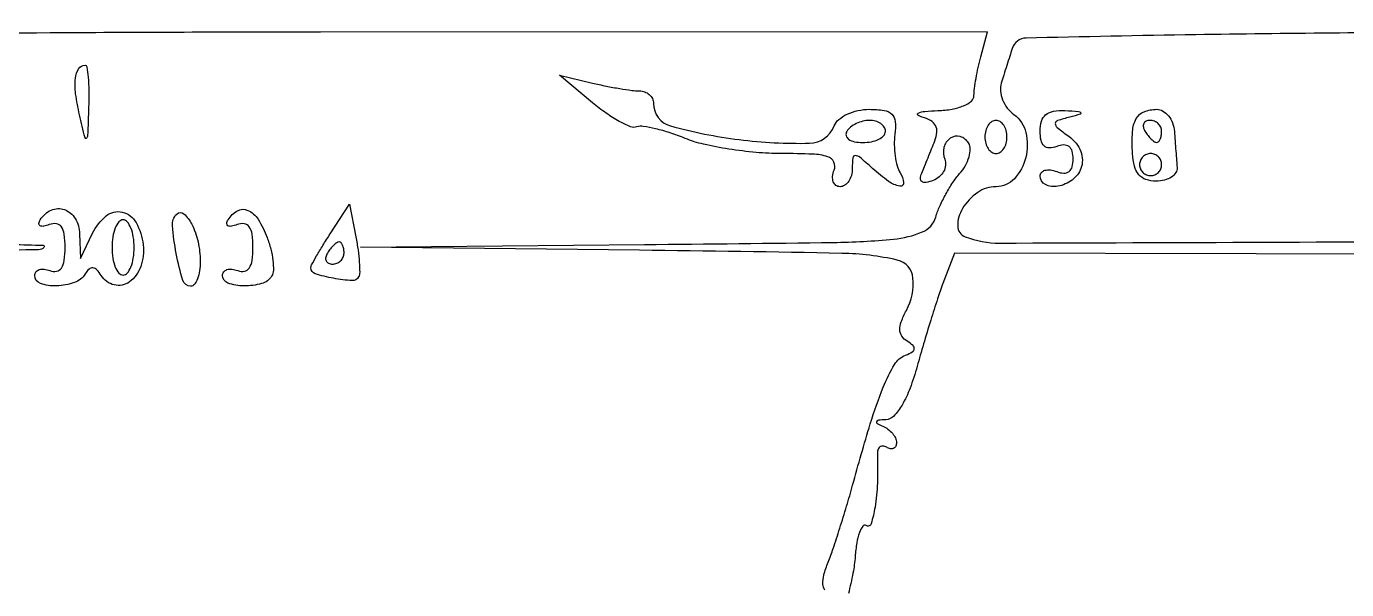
# Model space of a CAD drawing. Extents: x 0 to 960, y 2 to 508.
# Drawn here: x 440.3 to 559.7, y 239.6 to 290.5 of the extents above; entities that cross this region are included whole.
import ezdxf

# ---------------------------------------------------------------- set-up
doc = ezdxf.new("R2010")
doc.units = 0
doc.header["$MEASUREMENT"] = 0
doc.layers.get('0').update_dxf_attribs({"linetype": 'CONTINUOUS'})

msp = doc.modelspace()

# ---------------------------------------------------------------- linework, layer by layer
for points in [[(950.435205, 17.497208, 0.000014), (841.980241, 17.749425, 0.000448), (702.642048, 17.944951, 0.000127), (485.936462, 18), (20.872924, 18)], [(570.540191, 289.955625, 0.003504), (546.099965, 289.744846, 0.001893), (530.724786, 289.446252, 0.321648), (529.468615, 288.5, -0.000425), (529.251932, 287.808483, -0.000234), (528.985678, 286.962677, -0.000233), (528.71475, 286.104826, -0.000374), (528.482629, 285.372945, 0.10308), (528.409336, 284.659941, 0.070225), (528.60628, 283.866239, 0.066549), (529.032419, 283.115618, 0.072673), (529.630088, 282.528536, -0.17891), (530.709567, 280.899973, -0.118964), (530.697023, 278.635939, -0.126386), (529.667432, 276.723173, -0.209372), (528.016132, 276, 0.153413), (526.351585, 275.476964, 0.103021), (524.972556, 274.016053, 0.142724), (524.542249, 272.447352, 0.30621), (525.228381, 271.465856, 0.092737), (528.327407, 270.897244, 0.00005), (624.844188, 271.243001, 0.000026), (722.113458, 271.606143, 0.197976)], [(615.383203, 80.000173, -0.000023), (732.426715, 80.015952, -0.001336)], [(312.184434, 96.120158, 0.00056), (356.192474, 96.028511, -0.000533), (388.125038, 95.963689, -0.000882), (415.086453, 95.832629, -0.000044), (439.392287, 95.669433, -0.197145), (439.85914, 95.474193, -0.66643), (439.749622, 95.207972, -0.000018), (386.870077, 94.953943, -0.000619), (332.900238, 94.763453, -0.000573), (277.5, 94.7, -0.0122)], [(512.529558, 239.50486, -0.140915), (512.339619, 240.050386, -0.081481), (512.427981, 240.868876, -0.026448), (512.815584, 242.026759, 0.012574), (513.275138, 243.282732, 0.004499), (513.869031, 245.09536, 0.00446), (514.485004, 247.09582, 0.005261), (515.031039, 249, -0.005939), (516.629017, 254.544202, -0.023709), (517.807607, 257.877014, -0.037492), (518.824601, 259.918052, -0.168358), (519.830278, 260.765113, 0.038568), (520.429901, 261.049975, 0.236839), (520.613249, 261.326743, 0.247591), (520.497242, 261.629927, 0.041614), (519.980601, 262.011989, -0.101147), (519.487514, 262.476144, -0.147051), (519.299705, 263.039107, -0.099681), (519.425588, 263.778127, -0.031003), (519.896755, 264.807085, 0.146506), (520.492626, 267.73976, 0.325455), (519.069266, 269.36336, 0.050621), (514.067193, 269.96945, 0.002033), (495.75, 270.250788), (470.5, 270.535918), (496.182612, 270.767959, 0.001102), (513.293521, 270.960276, 0.020105), (518.736601, 271.252568, 0.076422), (521.340069, 271.907369, 0.222582), (522.550893, 273.25, -0.031798), (522.920704, 274.234353, -0.019977), (523.469802, 275.334615, -0.020037), (524.099581, 276.378337, -0.034274), (524.716242, 277.186987, 0.050675), (525.232733, 277.912351, 0.05801), (525.565318, 278.695473, 0.066844), (525.675935, 279.416501, 0.144063), (525.528863, 279.953299, 0.188112), (524.761805, 280.530805, 0.221394), (523.872046, 280.385122, 0.185531), (523.299919, 279.559261, 0.152508), (523.368684, 278.481608, -0.116889), (523.442338, 277.933951, -0.10054), (523.270579, 277.377603, -0.092939), (522.878545, 276.897927, -0.083656), (522.325517, 276.571418, -0.042267), (521.682812, 276.385266, -0.195183), (521.30996, 276.456231, -0.27739), (521.171948, 276.737596, -0.075836), (521.292725, 277.238659, 0.000499), (521.537616, 277.839685, 0.000234), (521.853356, 278.617851, 0.000232), (522.183574, 279.43388, 0.000325), (522.477491, 280.162535, 0.07418), (522.660274, 280.927076, 0.146621), (522.534644, 281.532554, 0.140547), (522.090675, 281.985837, 0.065969), (521.323425, 282.296534, -0.10346), (520.940147, 282.486049, -0.574411), (520.964936, 282.665359, -0.076121), (521.565019, 282.811376, -0.012767), (522.75, 282.883999, 0.034132), (524.032033, 283.017703, 0.056119), (525.077599, 283.323204, 0.075643), (525.777019, 283.749517, 0.218763), (526.013655, 284.25, -0.030524), (526.059225, 284.88225, -0.010353), (526.200423, 285.79375, -0.010252), (526.398443, 286.796895, -0.011611), (526.630286, 287.75), (527.233263, 290), (466.866631, 289.984687, 0.00132), (443.626982, 289.917425, 0.00213), (423.837809, 289.723602, 0.000341)], [(436.230202, 270.85337, -0.00091), (441.753462, 270.703916, -0.657788), (441.834167, 270.500833, -0.194367), (441.352586, 270.2964, -0.000319), (432.032427, 270.139183, -0.002365)], [(578.87132, 269.870265), (524.242641, 270), (523.208306, 267.25, 0.010436), (522.721449, 265.868768, 0.003907), (522.094375, 263.9125, 0.003868), (521.444205, 261.770132, 0.004683), (520.86867, 259.75, -0.022584), (520.224475, 257.761829, -0.043196), (519.50288, 256.248108, -0.05695), (518.755463, 255.254556, -0.192468), (518.031685, 254.921053, 0.016663), (517.370368, 254.864824, 0.256084), (517.190451, 254.736506, 0.4038), (517.244424, 254.57237, 0.025511), (517.75, 254.337719, -0.061896), (518.227966, 254.072143, -0.05974), (518.632812, 253.69489, -0.064692), (518.907552, 253.268252, -0.111184), (519, 252.85765, -0.103522), (518.931093, 252.528405, -0.179174), (518.739416, 252.329623, -0.165608), (518.451684, 252.294704, -0.086744), (518.112905, 252.430221, 0.118023), (517.779002, 252.54036, 0.195067), (517.499504, 252.4534, 0.15745), (517.319021, 252.172767, 0.073932), (517.270439, 251.739238, -0.018315), (517.268824, 249.166356, -0.03025), (517.056825, 247.004144, -0.036558), (516.70581, 245.51373, -0.488646), (516.25, 245.343532, 0.394683), (515.94545, 245.28175, 0.069743), (515.650567, 244.714723, 0.044134), (515.407034, 243.769212, 0.022744), (515.262568, 242.554751, -0.02929), (515.063377, 241.048535, -0.014994), (514.647208, 239.187763, -0.014847)]]:
    msp.add_lwpolyline(points, format="xyb")
for points in [[(5.998407, 426.25), (5.996813, 402.5), (14.248407, 402.5), (22.5, 402.5), (22.753164, 248.25), (23.006328, 94), (14.503164, 94), (6, 94), (6, 75.513061), (6, 57.026122), (16.25, 57.412259, -0.009139), (24.444737, 57.571062, -0.000017), (159.275, 57.714579, -0.000125), (310.797984, 57.832731, -0.000078), (488.75, 57.899198), (951, 58), (951, 254), (951, 450), (478.5, 450), (6, 450)], [(445.881685, 283.25, -0.000988), (445.793415, 280.617338, -0.201523), (445.68656, 280.386306, -0.570304), (445.553968, 280.426847, -0.0018), (445.060077, 282.5, -0.024068), (444.708467, 284.408978, -0.061187), (444.691873, 285.815437, -0.109871), (444.986993, 286.679041, -0.26138), (445.559017, 287, -0.374708), (445.729189, 286.85164, -0.012727), (445.835706, 285.898438, -0.018317), (445.895321, 284.687806, -0.011029)], [(495.732121, 284.666667, -0.088087), (496.216219, 284.580714, -0.09468), (496.627561, 284.334011, -0.10004), (496.90273, 283.966234, -0.111187), (497, 283.534222, 0.33749), (498.553486, 281.494834, 0.036305), (504.758055, 280.261168, 0.036054), (511.129698, 279.931994, 0.304939), (513.361626, 281.5, -0.128047), (513.772626, 282.074347, -0.063597), (514.532763, 282.559375, -0.056817), (515.501886, 282.888527, -0.053527), (516.540181, 283, -0.035454), (517.881754, 282.904753, -0.158816), (518.579601, 282.56182, -0.183558), (518.884598, 281.907124, -0.050388), (518.85242, 280.75, 0.035976), (518.798438, 279.796814, 0.030768), (518.87569, 278.79375, 0.031947), (519.061389, 277.888157, 0.072802), (519.339871, 277.25, -0.11184), (519.644339, 276.37276, -0.496074), (519.30851, 276.052864, -0.116959), (518.282601, 276.477883, -0.027493), (516.828741, 277.654988, 0.007828), (515.68138, 278.661113, 0.177905), (515.276247, 278.809975, 0.38433), (515.049016, 278.605041, 0.025779), (515, 277.654988, -0.065078), (514.9173, 277.022287, -0.082584), (514.674822, 276.486153, -0.098964), (514.315164, 276.127515, -0.147734), (513.893011, 276, -0.158089), (513.519085, 276.121257, -0.151946), (513.280284, 276.440625, -0.112257), (513.22328, 276.926101, -0.06502), (513.361626, 277.5, 0.206781), (513.331404, 278.22947, 0.207127), (512.779562, 278.706776, 0.06645), (511.409038, 278.944739, 0.009803), (508.590739, 279, -0.021845), (506.296697, 279.100275, -0.017128), (503.824218, 279.402466, -0.017441), (501.540339, 279.843479, -0.040096), (499.872124, 280.370098, 0.017254), (498.507751, 280.870334, 0.02094), (497.196811, 281.240277, 0.020042), (496.08562, 281.457547, 0.118892), (495.5, 281.408441, -0.178316), (494.934839, 281.426867, -0.028104), (493.9125, 281.910299, -0.028225), (492.72194, 282.647361, -0.021294), (491.5, 283.582765), (488.5, 286.088846), (491.482121, 285.377756, 0.008544), (492.716825, 285.105548, 0.008532), (493.960683, 284.875549, 0.008405), (495.053053, 284.711605, 0.033052)], [(514.5, 281, 0.202618), (514.441401, 280.621877, 0.181468), (514.66835, 280.29375, 0.104212), (515.195401, 280.071541, 0.047867), (515.940983, 280, 0.0466), (516.729059, 280.073608, 0.066561), (517.395164, 280.29375, 0.086673), (517.844577, 280.618015, 0.195654), (518, 281, 0.142666), (517.888931, 281.38134, 0.09965), (517.576711, 281.70625, 0.08433), (517.109818, 281.925146, 0.067639), (516.559017, 282, 0.061875), (515.961978, 281.925833, 0.051278), (515.359775, 281.70625, 0.053305), (514.842344, 281.382836, 0.08825)], [(527, 280.5, 0.064853), (527.074694, 279.926543, 0.082425), (527.29375, 279.440625, 0.098894), (527.618646, 279.115568, 0.148195), (528, 279, 0.148195), (528.381354, 279.115568, 0.098894), (528.70625, 279.440625, 0.082425), (528.925306, 279.926543, 0.064853), (529, 280.5, 0.064853), (528.925306, 281.073457, 0.082425), (528.70625, 281.559375, 0.098894), (528.381354, 281.884432, 0.148195), (528, 282, 0.148195), (527.618646, 281.884432, 0.098894), (527.29375, 281.559375, 0.082425), (527.074694, 281.073457, 0.064853)], [(534.678087, 282.296825, 0.015792), (533.578594, 281.975118, 0.310512), (533.375476, 281.709266, 0.241309), (533.528723, 281.369114, 0.010643), (534.590567, 280.557434, -0.065522), (535.249912, 279.927957, -0.079074), (535.674761, 279.185758, -0.085873), (535.826363, 278.400639, -0.096757), (535.693865, 277.644608, -0.143415), (534.899599, 276.602605, -0.113892), (533.594851, 276.038918, -0.162714), (532.47569, 276.198458, -0.28393), (532, 276.968615, -0.184534), (532.122486, 277.289193, -0.147206), (532.440625, 277.483616, -0.100118), (532.925634, 277.511135, -0.055937), (533.5, 277.361626, 0.079931), (534.142564, 277.22676, 0.175918), (534.615168, 277.373425, 0.164142), (534.904611, 277.799942, 0.067816), (535, 278.5, 0.067816), (534.904611, 279.200058, 0.164142), (534.615168, 279.626575, 0.175918), (534.142564, 279.77324, 0.079931), (533.5, 279.638374, -0.086117), (532.836898, 279.507681, -0.195231), (532.367392, 279.68592, -0.155809), (532.0868, 280.183769, -0.051069), (532, 281.031385, -0.072635), (532.131252, 281.930117, -0.149071), (532.521003, 282.517293, -0.133069), (533.20798, 282.827591, -0.052845), (534.25, 282.883999, -0.004273), (535.483048, 282.809857, -0.22158), (535.687158, 282.697098, -0.519824), (535.640849, 282.561366, -0.007543)], [(544.15, 281, 0.000265), (544.214754, 280.142708, 0.000213), (544.285312, 279.220312, 0.000215), (544.351265, 278.367725, 0.000549), (544.4, 277.75, -0.162345), (544.282409, 277.273713, -0.106641), (543.883125, 276.867188, -0.084619), (543.257437, 276.592958, -0.061134), (542.5, 276.5, -0.079683), (541.575119, 276.648336, -0.137178), (540.931844, 277.079709, -0.115884), (540.537802, 277.842749, -0.047771), (540.362331, 279, -0.028057), (540.364493, 280.989347, -0.111717), (540.69926, 282.15487, -0.174333), (541.406501, 282.779426, -0.094832), (542.559017, 283, -0.133694), (543.120371, 282.84717, -0.092056), (543.620774, 282.4125, -0.080369), (543.984653, 281.764393, -0.069195)], [(541.5, 281, 0.029505), (541.768994, 280.617226, 0.035638), (542.066025, 280.29375, 0.038439), (542.34829, 280.065539, 0.151918), (542.559017, 280, 0.210953), (542.727648, 280.07446, 0.081139), (542.870461, 280.29375, 0.061769), (542.967655, 280.617151, 0.042167), (543, 281, 0.105053), (542.918938, 281.381556, 0.099167), (542.688914, 281.70625, 0.09642), (542.345238, 281.923877, 0.093332), (541.940983, 282, 0.108972), (541.586039, 281.921712, 0.182303), (541.3746, 281.70625, 0.161196), (541.343488, 281.3821, 0.082592)], [(541, 278, 0.099038), (541.076342, 277.618362, 0.097945), (541.29375, 277.29375, 0.097945), (541.618362, 277.076342, 0.099038), (542, 277, 0.099038), (542.381638, 277.076342, 0.097945), (542.70625, 277.29375, 0.097945), (542.923658, 277.618362, 0.099038), (543, 278, 0.099038), (542.923658, 278.381638, 0.097945), (542.70625, 278.70625, 0.097945), (542.381638, 278.923658, 0.099038), (542, 279, 0.099038), (541.618362, 278.923658, 0.097945), (541.29375, 278.70625, 0.097945), (541.076342, 278.381638, 0.099038)], [(445.06768, 271.75), (445.135361, 269.5), (446.238531, 271.790421, -0.108788), (447.467494, 273.355809, -0.232798), (448.925845, 273.698879, -0.214514), (450.17897, 272.748171, -0.096364), (450.816971, 270.735764, -0.111896), (450.606266, 268.792214, -0.153271), (449.569102, 267.384644, -0.220052), (448.201529, 267.109712, -0.198137), (447.024075, 267.961045, 0.047595), (446.628401, 268.482944, 0.183876), (446.271074, 268.661451, 0.216092), (445.924361, 268.544228, 0.066485), (445.565983, 268.106763, -0.171809), (444.597365, 267.32839, -0.076746), (442.96741, 267.025993, -0.090378), (441.516674, 267.24528, -0.320468), (441, 267.968615, -0.166964), (441.111617, 268.293552, -0.150802), (441.403906, 268.497706, -0.108011), (441.848764, 268.540168, -0.061673), (442.375, 268.409593, 0.136259), (442.98213, 268.3514, 0.206275), (443.419084, 268.639015, 0.11425), (443.675945, 269.333399, 0.031708), (443.75, 270.5, 0.030836), (443.67639, 271.692428, 0.120611), (443.416028, 272.377138, 0.214721), (442.965871, 272.649643, 0.122542), (442.323062, 272.570476, -0.043396), (441.809514, 272.422987, -0.173818), (441.491251, 272.4715, -0.312544), (441.386938, 272.677116, -0.104682), (441.507079, 273.011454, -0.149961), (442.49434, 273.876509, -0.192916), (443.689361, 273.925132, -0.17547), (444.669749, 273.119458, -0.127035)], [(455.984687, 269.25, -0.037552), (455.925776, 268.388337, -0.056582), (455.735092, 267.660937, -0.074529), (455.4519, 267.164262, -0.229878), (455.113499, 267, -0.331), (454.410866, 267.522375, -0.025357), (453.811936, 269.954023, -0.026969), (453.466402, 272.462778, -0.220561), (453.854053, 273.520719, -0.395745), (454.501888, 273.541283, -0.096826), (455.216411, 272.612626, -0.060863), (455.784172, 271.013627, -0.053252)], [(462.031905, 271.416084, -0.028405), (462.366262, 270.359672, -0.032853), (462.559414, 269.322094, -0.034828), (462.602506, 268.438661, -0.133964), (462.448137, 267.916084, -0.188201), (461.540641, 267.233089, -0.071354), (459.940971, 267.022885, -0.080485), (458.494084, 267.274877, -0.319705), (458, 267.968615, -0.166964), (458.111617, 268.293552, -0.150802), (458.403906, 268.497706, -0.108011), (458.848764, 268.540168, -0.061673), (459.375, 268.409593, 0.136259), (459.98213, 268.3514, 0.206275), (460.419084, 268.639015, 0.11425), (460.675945, 269.333399, 0.031708), (460.75, 270.5, 0.030836), (460.67639, 271.692428, 0.120611), (460.416028, 272.377138, 0.214721), (459.965871, 272.649643, 0.122542), (459.323062, 272.570476, -0.043396), (458.809514, 272.422987, -0.173818), (458.491251, 272.4715, -0.312544), (458.386938, 272.677116, -0.104682), (458.507079, 273.011454, -0.128253), (459.357631, 273.823282, -0.237314), (460.289138, 273.861482, -0.147435), (461.218927, 273.049633, -0.049272)], [(470.320612, 267.84388, -0.303194), (469.732204, 267.503019, -0.030296), (468.035077, 267.715044, -0.030273), (466.383378, 268.128687, -0.3272), (466, 268.651815, -0.123414), (466.067435, 268.92086, -0.00604), (466.513551, 269.731194, -0.009493), (467.078488, 270.685915, -0.006684), (467.748258, 271.738545), (469.496515, 274.406724), (470.069866, 271.453362, -0.013526), (470.265805, 270.274453, -0.017074), (470.380029, 269.174815, -0.015259), (470.415577, 268.260094, -0.116852)], [(448, 270.5, 0.038131), (448.073116, 269.542644, 0.057076), (448.29375, 268.734375, 0.074992), (448.617064, 268.182831, 0.226478), (449, 268, 0.226478), (449.382936, 268.182831, 0.074992), (449.70625, 268.734375, 0.057076), (449.926884, 269.542644, 0.038131), (450, 270.5, 0.038131), (449.926884, 271.457356, 0.057076), (449.70625, 272.265625, 0.074992), (449.382936, 272.817169, 0.226478), (449, 273, 0.226478), (448.617064, 272.817169, 0.074992), (448.29375, 272.265625, 0.057076), (448.073116, 271.457356, 0.038131)], [(467.5, 270, 0.082592), (467.343488, 269.6179, 0.161196), (467.3746, 269.29375, 0.182303), (467.586039, 269.078288, 0.108972), (467.940983, 269, 0.093332), (468.345238, 269.076123, 0.09642), (468.688914, 269.29375, 0.099167), (468.918938, 269.618444, 0.105053), (469, 270, 0.042167), (468.967655, 270.382849, 0.061769), (468.870461, 270.70625, 0.081139), (468.727648, 270.92554, 0.210953), (468.559017, 271, 0.151918), (468.34829, 270.934461, 0.038439), (468.066025, 270.70625, 0.035638), (467.768994, 270.382774, 0.029505)]]:
    msp.add_lwpolyline(points, format="xyb", close=True)

doc.saveas('drawing.dxf')
